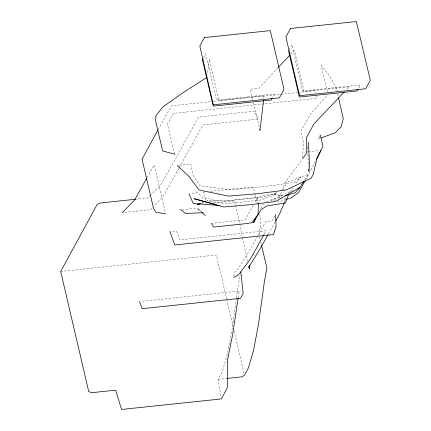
<?xml version="1.0" encoding="UTF-8"?>
<svg xmlns="http://www.w3.org/2000/svg" width="431" height="431" viewBox="0 0 431 431"><rect width="100%" height="100%" fill="white"/><g stroke="black" fill="none" stroke-linecap="round" stroke-linejoin="round"><path stroke-width="0.32" stroke-dasharray="2.15 1.62" d="M302.551 157.407L303.467 142.709L300.806 131.315L311.015 113.391L327.517 94.922M233.866 276.298L234.275 272.645L238.289 268.475L249.953 249.921L257.027 237.228M263.788 98.354L264.101 95.73L218.943 100.493L209.294 59.166L207.311 74.175M259.128 234.938L261.073 220.521L259.699 214.649M236.393 298.327L232.174 328.756L227.347 354.217L222.175 372.012L218.183 379.35L220.995 396.973M236.484 297.665L238.224 285.096L240.336 274.579M238.214 297.676L239.216 291.049L140.824 301.431M307.61 146.82L307.384 148.14L308.628 166.689M278.491 200.738L278.065 201.977L285.748 199.585M279.342 198.265L281.68 191.461M281.896 190.841C285.43 178.633 295.424 170.019 302.023 159.508M284.649 201.95L286.146 198.352L281.518 199.041M289.573 192.296L292.504 187.943M283.286 189.834L286.346 183.331L294.809 182.442L300.973 176.823L294.923 184.764M315.303 161.523L305.838 179.468M260.723 208.518L263.179 203.89M203.664 57.706L205.738 53.891L216.534 100.132L274.391 94.028L272.613 97.298M288.851 50.26L291.819 44.813L302.616 91.054L360.467 84.95L358.393 88.764M253.239 205.118L245.212 219.853L211.993 223.35M254.78 202.29L257.366 197.538L261.439 196.057L276.185 193.508L275.296 194.494L260.302 200.124L226.437 203.696L207.042 200.798L217.693 200.668L223.5 201.11L257.366 197.538L258.331 204.068M274.757 216.012L272.053 220.974L265.706 221.642L257.35 236.651M319.985 135.582L318.105 139.035L319.947 138.362M264.198 234.248L266.142 230.752L180.066 239.83L176.333 231.07L169.981 231.738M147.046 177.734L154.223 164.911L165.342 212.526M178.86 168.343L162.875 196.913L154.174 205.926M179.183 167.761L202.829 124.915L258.331 119.064L254.085 111.214L198.583 117.07L179.889 150.985L160.16 185.621L151.383 194.322M268.475 233.92L275.377 221.577M158.139 129.629L171.554 105.81L210.867 101.668M304.884 179.732L308.472 174.156L281.685 184.306L255.917 187.485L229.944 189.764L199.817 185.616L193.471 175.988L190.707 164.146L177.303 165.558M276.535 192.226L275.862 193.136L264.203 196.886L224.696 201.051L211.89 199.882L208.728 197.7L203.319 198.271L197.446 192.711L190.281 193.465M277.995 67.786L258.81 88.323L250.346 89.217L252.76 99.545M290.78 54.096L294.432 50.185L304.081 91.512L349.239 86.75L346.028 90.122M152.342 207.823L150.511 209.719L122.291 212.698M150.925 194.78L147.693 197.985L136.428 199.176M266.59 201.972L268.292 201.013L276.891 199.731M293.155 190.459L271.207 200.038L281.341 196.945M201.918 203.173L203.739 202.538M201.595 203.071L202.872 202.667M213.534 101.387L280.172 94.357M280.84 94.287L297.498 92.53M298.16 92.46L315.487 90.634L316.079 93.166M308.639 151.707L319.49 150.564M205 191.94L203.664 192.081L206.174 202.516M210.323 191.38L250.939 187.097L253.299 187.237L254.974 194.419M213.049 203.125L234.706 200.841L239.604 222.493L241.953 236.36M60.69 271.444L216.389 255.023L226.604 298.785M218.183 379.35L226.178 378.504M182.27 209.396L197.263 208.507L201.6 211.551M199.677 210.587L197.263 208.507L201.115 211.836M174.641 154.169L167.417 124.257L173.327 113.407L317.259 98.23L316.672 95.698M327.361 91.841L321.181 65.383L330.329 77.079L336.466 88.608L337.053 91.21M253.509 102.777L259.392 127.959M255.13 195.071L257.264 204.208M259.586 236.894L260.195 239.507M260.809 242.114L261.418 244.727M242.254 237.664L247.739 261.148M226.754 299.437L233.009 326.219M234.076 330.787L243.989 373.246M337.64 93.818L338.378 97.072M279.644 195.243L273.367 194.155L282.671 195.841L279.644 195.243"/><path stroke-width="0.65" d="M258.331 204.068L258.094 214.078L252.049 222.622L247.583 223.479L213.717 227.051L211.346 223.425M263.556 100.326L259.995 130.545L259.694 129.252M238.111 298.338L232.616 334.763L227.396 360.623L227.272 387.981L221.308 398.934L121.59 409.45L115.637 390.163L91.884 392.668L88.748 391.628L60.69 271.444L97.266 204.278L100.655 202.947L135.765 199.241M248.989 266.315L248.639 267.382L260.254 248.606L268.141 234.507M284.395 202.548L279.654 213.938L275.705 220.99M288.544 194.656L285.451 202.953L266.724 205.996L260.927 209.725L253.493 222.649L255.545 218.425M316.451 159.184L320.766 150.43M203.071 58.794L202.473 59.882L213.27 106.123L271.126 100.024L272.015 98.392M358.096 89.309L357.207 90.946L299.351 97.045L288.554 50.804M157.816 130.21L142.047 159.179L153.468 208.103L155.877 212.23L165.644 213.83M263.869 234.83L250.562 258.724L238.321 275.145L233.726 277.51M146.723 178.315L134.655 199.887L122.291 212.698M305.186 180.632L298.344 192.824L290.871 197.996L286.389 199.386M303.807 181.403L299.857 187.533L295.278 192.689L285.144 195.782M302.47 158.737L306.166 153.905L306.463 137.624L313.935 123.842L344.197 92.051M278.448 67.295L289.869 55.076M206.88 77.435L183.105 92.606L162.896 106.91L155.93 115.632L155.661 121.019L162.649 150.952L174.641 154.169M199.677 203.68L197.064 204.87L200.706 203.599M298.031 188.331L299.857 187.533L275.42 201.557L249.657 204.73L223.678 207.009L194.025 198.696L216.287 204.644M321.17 137.915L335.275 132.748L341.25 126.66L343.221 118.563L338.524 97.724M226.846 378.434L242.174 376.818L244.447 375.207L248.439 367.869L253.611 350.074L258.438 324.613L264.489 280.953L266.902 268.222L261.569 245.379M203.222 212.693L185.734 213.469L180.309 209.514M219.465 205.495L193.207 203.454L188.977 193.6M202.064 212.666L205.42 215.581M177.303 165.558L189.004 176.457L199.16 190.033L228.527 196.094L257.377 193.74L285.915 190.044L311.112 178.229L313.251 174.302L316.731 159.287L322.959 146.4L320.303 135.005M139.493 301.571L142.198 308.677L240.503 298.306L243.149 293.452L240.864 271.95M169.981 231.738L174.76 244.97L273.534 234.55L276.066 226.447L275.657 214.363M249.263 267.673L249.565 268.976L249.344 265.248M308.806 169.335L308.941 171.322L309.469 163.952L308.407 142.187M204.423 37.572L199.812 46.047L213.291 104.825L279.38 97.853L283.997 89.379L270.28 30.628L204.423 37.572M290.505 28.494L285.888 36.969L299.604 95.72L365.693 88.748L370.31 80.279L356.356 21.55L290.505 28.494"/></g></svg>
